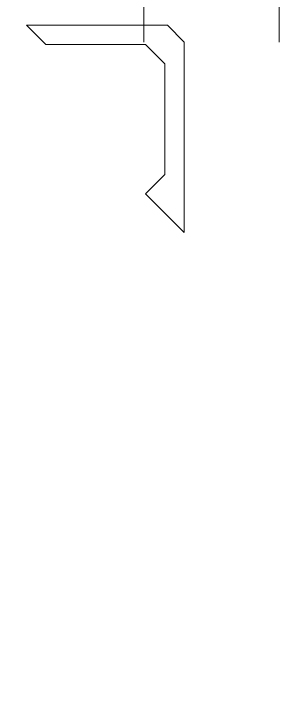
# Model space of a CAD drawing. Header units: millimetres. Extents: x -985 to 637, y -1289 to 2694.
# Drawn here: x 355 to 629, y -289 to 431 of the extents above; entities that cross this region are included whole.
import ezdxf

# ---------------------------------------------------------------- set-up
doc = ezdxf.new("R2010")
doc.units = ezdxf.units.MM
doc.header["$MEASUREMENT"] = 0

msp = doc.modelspace()

# ---------------------------------------------------------------- linework, layer by layer
at = {"color": 1, "lineweight": 0}
for points, knots in [([(488.7504, 915.2833), (488.7504, 952.3416), (458.7088, 982.3833), (421.6505, 982.3833), (384.5922, 982.3833), (354.5505, 952.3418), (354.5504, 915.2835), (354.5503, 878.2252), (384.5919, 848.1834), (421.6501, 848.1833), (458.7084, 848.1832), (488.7502, 878.2247), (488.7504, 915.2829), (488.76, 2694.0765), (488.7504, -863.5151), (488.7504, 915.2833)], [0, 0, 0, 0, 0.25, 0.25, 0.25, 0.5, 0.5, 0.5, 0.75, 0.75, 0.75, 1, 1, 1, 1.0004, 1.0004, 1.0004, 1.0004]), ([(628.7504, 915.2833), (628.7504, 952.3416), (598.7088, 982.3833), (561.6505, 982.3833), (524.5922, 982.3833), (494.5505, 952.3418), (494.5504, 915.2835), (494.5503, 878.2252), (524.5919, 848.1834), (561.6501, 848.1833), (598.7084, 848.1832), (628.7502, 878.2247), (628.7504, 915.2829), (628.76, 2694.0765), (628.7504, -863.5151), (628.7504, 915.2833)], [0, 0, 0, 0, 0.25, 0.25, 0.25, 0.5, 0.5, 0.5, 0.75, 0.75, 0.75, 1, 1, 1, 1.0004, 1.0004, 1.0004, 1.0004]), ([(367.699, 419.1934), (367.699, 419.1934), (387.699, 399.1934), (387.699, 399.1934), (387.699, 399.1934), (490.7106, 399.1934), (490.7106, 399.1934), (490.7106, 399.1934), (510.7106, 379.1934), (510.7106, 379.1934), (510.7106, 379.1934), (510.7106, 265.1934), (510.7106, 265.1934), (510.7106, 265.1934), (490.7106, 245.1934), (490.7106, 245.1934), (490.7106, 245.1934), (530.7106, 205.1934), (530.7106, 205.1934), (530.7106, 205.1934), (530.7106, 401.6934), (530.7106, 401.6934), (530.7106, 401.6934), (513.2106, 419.1934), (513.2106, 419.1934), (513.2106, 419.1934), (367.699, 419.1934), (367.699, 419.1934)], [0, 0, 0, 0, 0.11111111, 0.11111111, 0.11111111, 0.22222222, 0.22222222, 0.22222222, 0.33333333, 0.33333333, 0.33333333, 0.44444444, 0.44444444, 0.44444444, 0.55555556, 0.55555556, 0.55555556, 0.66666667, 0.66666667, 0.66666667, 0.77777778, 0.77777778, 0.77777778, 0.88888889, 0.88888889, 0.88888889, 1, 1, 1, 1])]:
    msp.add_open_spline(points, degree=3, knots=knots, dxfattribs=at)

doc.saveas('drawing.dxf')
